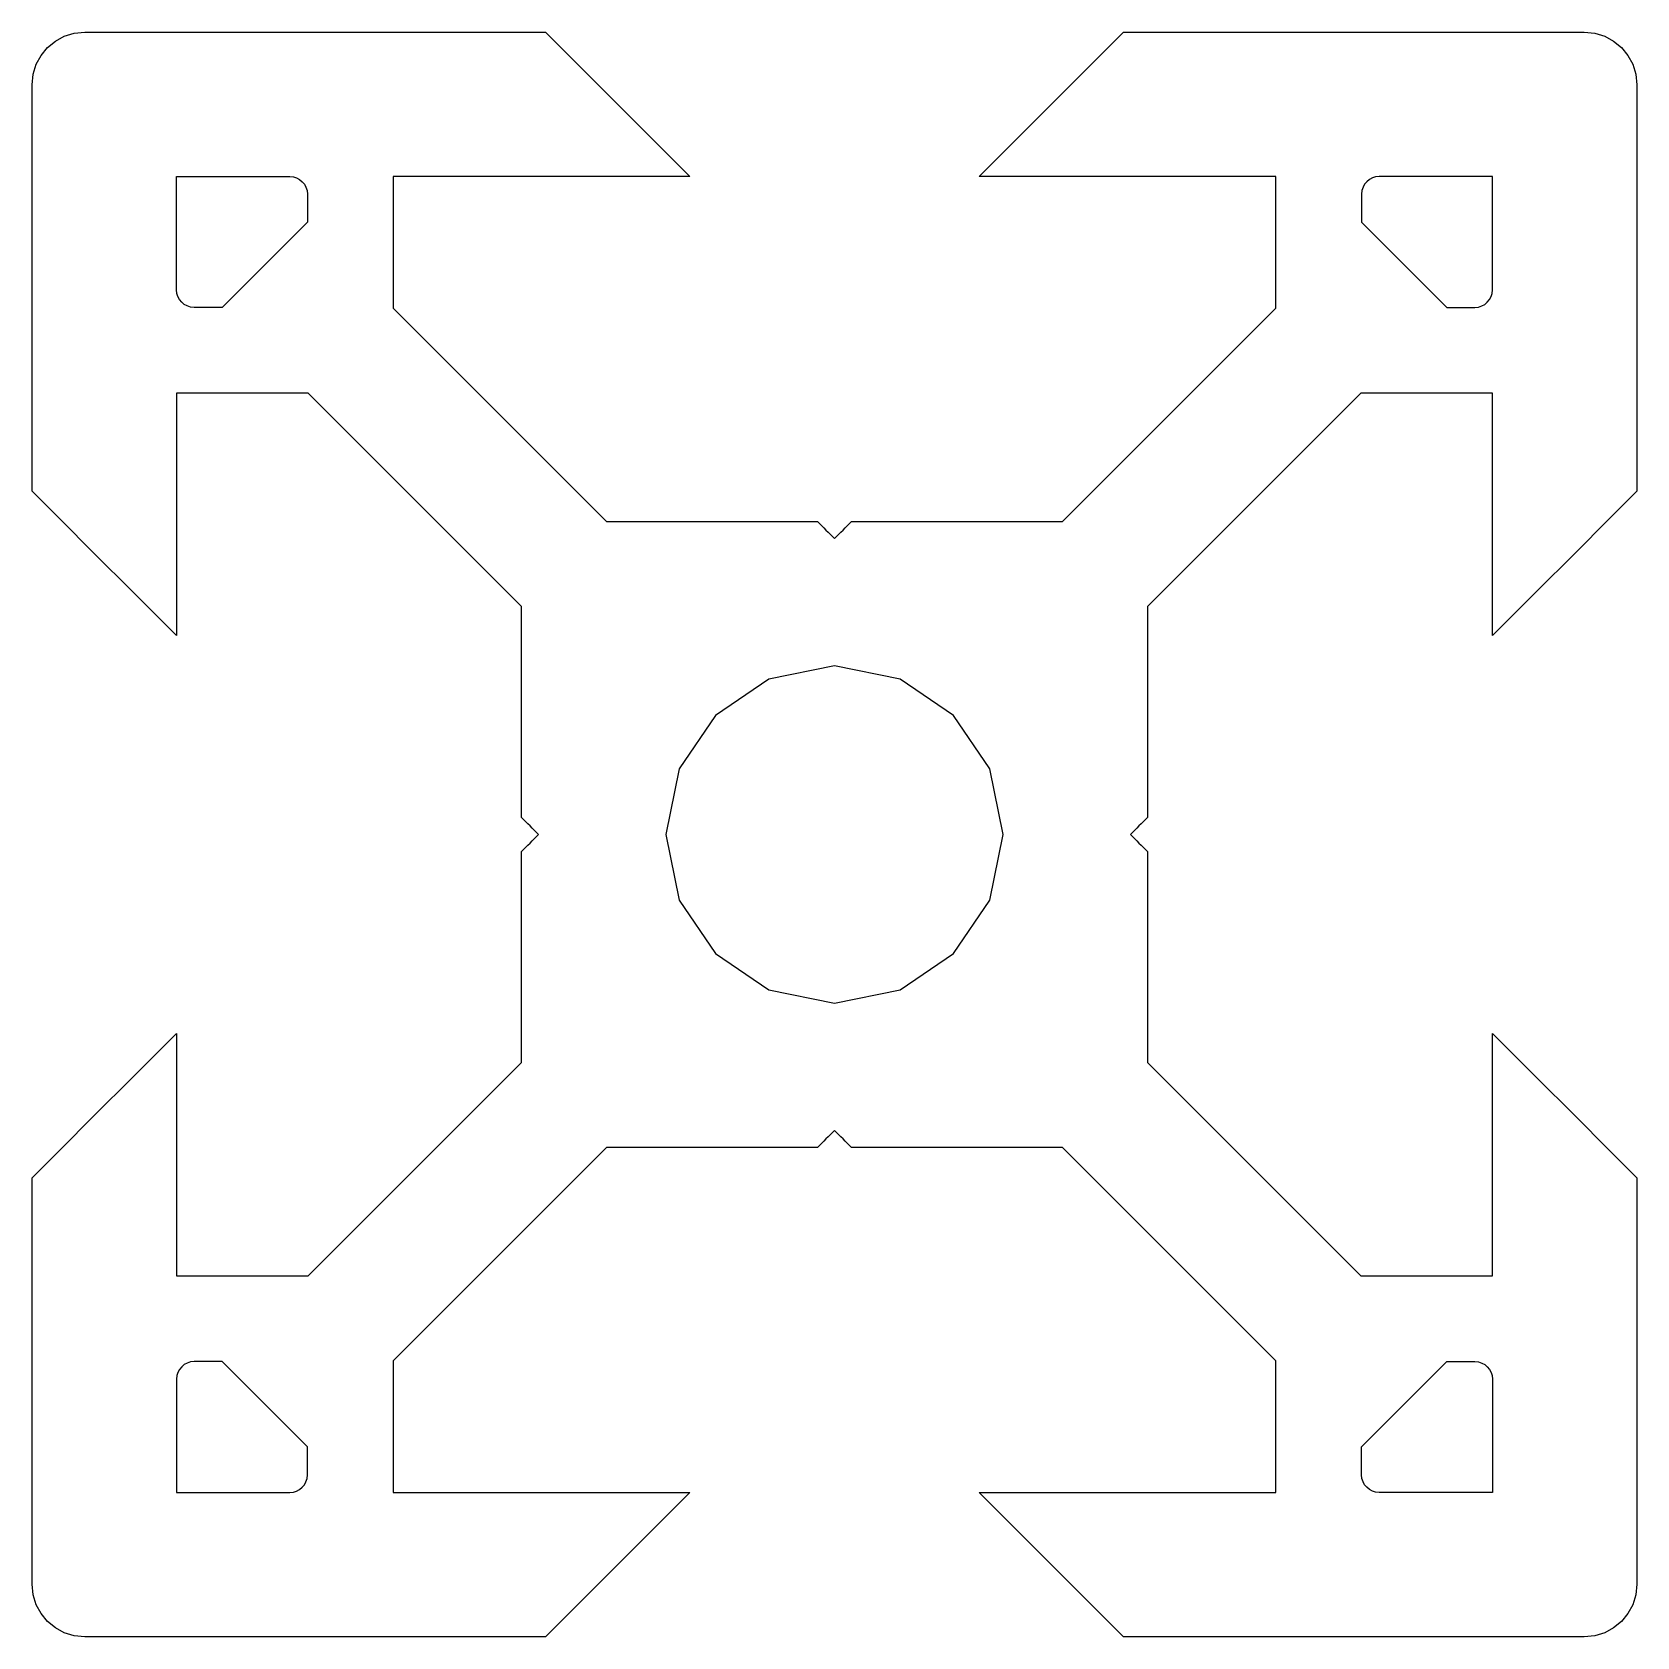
# Model space of a CAD drawing. Extents: x 0.2 to 20.2, y 0.2 to 20.2.
import ezdxf

# ---------------------------------------------------------------- set-up
doc = ezdxf.new("R2010")
doc.units = 0
doc.layers.get('0').update_dxf_attribs({"linetype": 'CONTINUOUS'})

msp = doc.modelspace()

# ---------------------------------------------------------------- linework, layer by layer
at = {"color": 7}
for points in [[(6.29934, 10.412132), (6.29934, 10.740616), (6.29934, 11.069099), (6.29934, 11.397582), (6.29934, 11.726066), (6.29934, 12.054549), (6.29934, 12.383033), (6.29934, 12.711516), (6.29934, 13.04), (5.966922, 13.372417), (5.634505, 13.704835), (5.302087, 14.037252), (4.96967, 14.36967), (4.637252, 14.702087), (4.304835, 15.034505), (3.972417, 15.366922), (3.64, 15.69934), (3.435, 15.69934), (3.23, 15.69934), (3.025, 15.69934), (2.82, 15.69934), (2.615, 15.69934), (2.41, 15.69934), (2.205, 15.69934), (2, 15.69934), (2, 15.321746), (2, 14.944153), (2, 14.566559), (2, 14.188966), (2, 13.811373), (2, 13.433779), (2, 13.056186), (2, 12.678592), (1.775, 12.903592), (1.55, 13.128592), (1.325, 13.353592), (1.1, 13.578592), (0.875, 13.803592), (0.65, 14.028592), (0.425, 14.253592), (0.2, 14.478592), (0.2, 15.111576), (0.2, 15.74456), (0.2, 16.377544), (0.2, 17.010528), (0.2, 17.643512), (0.2, 18.276496), (0.2, 18.90948), (0.2, 19.542464), (0.213359, 19.67498), (0.251673, 19.798407), (0.312297, 19.910099), (0.392588, 20.007413), (0.489902, 20.087704), (0.601594, 20.148328), (0.72502, 20.186642), (0.857536, 20.2), (1.574995, 20.2), (2.292454, 20.2), (3.009913, 20.2), (3.727372, 20.2), (4.444831, 20.2), (5.16229, 20.2), (5.879749, 20.2), (6.597208, 20.2), (6.822208, 19.975), (7.047208, 19.75), (7.272208, 19.525), (7.497208, 19.3), (7.722208, 19.075), (7.947208, 18.85), (8.172208, 18.625), (8.397208, 18.4), (7.935139, 18.4), (7.473071, 18.4), (7.011003, 18.4), (6.548934, 18.4), (6.086866, 18.4), (5.624797, 18.4), (5.162729, 18.4), (4.70066, 18.4), (4.70066, 18.195), (4.70066, 17.99), (4.70066, 17.785), (4.70066, 17.58), (4.70066, 17.375), (4.70066, 17.17), (4.70066, 16.965), (4.70066, 16.76), (5.033078, 16.427582), (5.365495, 16.095165), (5.697913, 15.762748), (6.03033, 15.43033), (6.362748, 15.097913), (6.695165, 14.765495), (7.027582, 14.433078), (7.36, 14.10066), (7.688483, 14.10066), (8.016967, 14.10066), (8.34545, 14.10066), (8.673934, 14.10066), (9.002417, 14.10066), (9.330901, 14.10066), (9.659384, 14.10066), (9.987868, 14.10066), (10.014384, 14.074143), (10.040901, 14.047626), (10.067417, 14.02111), (10.093934, 13.994593), (10.12045, 13.968076), (10.146967, 13.941559), (10.173483, 13.915045), (10.2, 13.888528), (10.226516, 13.915045), (10.253033, 13.941562), (10.27955, 13.968079), (10.306066, 13.994596), (10.332583, 14.021113), (10.359099, 14.047629), (10.385616, 14.074146), (10.412132, 14.100663), (10.740616, 14.100663), (11.069099, 14.100663), (11.397582, 14.100663), (11.726066, 14.100663), (12.054549, 14.100663), (12.383033, 14.100663), (12.711516, 14.100663), (13.04, 14.100663), (13.372417, 14.433078), (13.704835, 14.765495), (14.037252, 15.097913), (14.36967, 15.43033), (14.702087, 15.762748), (15.034505, 16.095165), (15.366922, 16.427582), (15.69934, 16.76), (15.69934, 16.965), (15.69934, 17.17), (15.69934, 17.375), (15.69934, 17.58), (15.69934, 17.785), (15.69934, 17.99), (15.69934, 18.195), (15.69934, 18.4), (15.237271, 18.4), (14.775203, 18.4), (14.313134, 18.4), (13.851066, 18.4), (13.388997, 18.4), (12.926929, 18.4), (12.46486, 18.4), (12.002792, 18.4), (12.227792, 18.625), (12.452792, 18.85), (12.677792, 19.075), (12.902792, 19.3), (13.127792, 19.525), (13.352792, 19.75), (13.577792, 19.975), (13.802792, 20.2), (14.520251, 20.2), (15.23771, 20.2), (15.955169, 20.2), (16.672628, 20.2), (17.390087, 20.2), (18.107546, 20.2), (18.825005, 20.2), (19.542464, 20.2), (19.67498, 20.186641), (19.798407, 20.148327), (19.910099, 20.087703), (20.007413, 20.007412), (20.087704, 19.910098), (20.148328, 19.798406), (20.186642, 19.67498), (20.2, 19.542464), (20.2, 18.90948), (20.2, 18.276496), (20.2, 17.643512), (20.2, 17.010528), (20.2, 16.377544), (20.2, 15.74456), (20.2, 15.111576), (20.2, 14.478592), (19.975, 14.253592), (19.75, 14.028592), (19.525, 13.803592), (19.3, 13.578592), (19.075, 13.353592), (18.85, 13.128592), (18.625, 12.903592), (18.4, 12.678592), (18.4, 13.056186), (18.4, 13.433779), (18.4, 13.811373), (18.4, 14.188966), (18.4, 14.56656), (18.4, 14.944153), (18.4, 15.321746), (18.4, 15.69934), (18.195, 15.69934), (17.99, 15.69934), (17.785, 15.69934), (17.58, 15.69934), (17.375, 15.69934), (17.17, 15.69934), (16.965, 15.69934), (16.76, 15.69934), (16.427582, 15.366922), (16.095165, 15.034505), (15.762748, 14.702087), (15.43033, 14.36967), (15.097913, 14.037252), (14.765495, 13.704835), (14.433078, 13.372417), (14.10066, 13.04), (14.10066, 12.711516), (14.10066, 12.383033), (14.10066, 12.05455), (14.10066, 11.726066), (14.10066, 11.397582), (14.10066, 11.069099), (14.10066, 10.740616), (14.10066, 10.412132), (14.074144, 10.385616), (14.047627, 10.359099), (14.021111, 10.332583), (13.994594, 10.306066), (13.968078, 10.27955), (13.941561, 10.253033), (13.915045, 10.226516), (13.888528, 10.2), (13.915045, 10.173483), (13.941562, 10.146967), (13.968079, 10.12045), (13.994596, 10.093934), (14.021113, 10.067417), (14.047629, 10.040901), (14.074146, 10.014384), (14.100663, 9.987868), (14.100663, 9.659384), (14.100663, 9.330901), (14.100663, 9.002417), (14.100663, 8.673934), (14.100663, 8.345451), (14.100663, 8.016967), (14.100663, 7.688483), (14.100663, 7.36), (14.433078, 7.027582), (14.765495, 6.695165), (15.097913, 6.362748), (15.43033, 6.03033), (15.762748, 5.697913), (16.095165, 5.365495), (16.427582, 5.033078), (16.76, 4.70066), (16.965, 4.70066), (17.17, 4.70066), (17.375, 4.70066), (17.58, 4.70066), (17.785, 4.70066), (17.99, 4.70066), (18.195, 4.70066), (18.4, 4.70066), (18.4, 5.078254), (18.4, 5.455847), (18.4, 5.833441), (18.4, 6.211034), (18.4, 6.588627), (18.4, 6.966221), (18.4, 7.343814), (18.4, 7.721408), (18.625, 7.496408), (18.85, 7.271408), (19.075, 7.046408), (19.3, 6.821408), (19.525, 6.596408), (19.75, 6.371408), (19.975, 6.146408), (20.2, 5.921408), (20.2, 5.288424), (20.2, 4.65544), (20.2, 4.022456), (20.2, 3.389472), (20.2, 2.756488), (20.2, 2.123504), (20.2, 1.49052), (20.2, 0.857536), (20.186641, 0.72502), (20.148327, 0.601593), (20.087703, 0.489901), (20.007412, 0.392587), (19.910098, 0.312296), (19.798406, 0.251672), (19.67498, 0.213358), (19.542464, 0.2), (18.825005, 0.2), (18.107546, 0.2), (17.390087, 0.2), (16.672628, 0.2), (15.955169, 0.2), (15.23771, 0.2), (14.520251, 0.2), (13.802792, 0.2), (13.577792, 0.425), (13.352792, 0.65), (13.127792, 0.875), (12.902792, 1.1), (12.677792, 1.325), (12.452792, 1.55), (12.227792, 1.775), (12.002792, 2), (12.464861, 2), (12.926929, 2), (13.388997, 2), (13.851066, 2), (14.313134, 2), (14.775203, 2), (15.237271, 2), (15.69934, 2), (15.69934, 2.205), (15.69934, 2.41), (15.69934, 2.615), (15.69934, 2.82), (15.69934, 3.025), (15.69934, 3.23), (15.69934, 3.435), (15.69934, 3.64), (15.366922, 3.972417), (15.034505, 4.304835), (14.702087, 4.637252), (14.36967, 4.96967), (14.037252, 5.302087), (13.704835, 5.634505), (13.372417, 5.966922), (13.04, 6.29934), (12.711516, 6.29934), (12.383033, 6.29934), (12.05455, 6.29934), (11.726066, 6.29934), (11.397582, 6.29934), (11.069099, 6.29934), (10.740616, 6.29934), (10.412132, 6.29934), (10.385616, 6.325857), (10.359099, 6.352374), (10.332583, 6.37889), (10.306066, 6.405407), (10.27955, 6.431924), (10.253033, 6.458441), (10.226516, 6.484955), (10.2, 6.511472), (10.173483, 6.484955), (10.146967, 6.458438), (10.12045, 6.431921), (10.093934, 6.405404), (10.067417, 6.378887), (10.040901, 6.352371), (10.014384, 6.325854), (9.987868, 6.299337), (9.659384, 6.299337), (9.330901, 6.299337), (9.002417, 6.299337), (8.673934, 6.299337), (8.345451, 6.299337), (8.016967, 6.299337), (7.688483, 6.299337), (7.36, 6.299337), (7.027582, 5.966922), (6.695165, 5.634505), (6.362748, 5.302087), (6.03033, 4.96967), (5.697913, 4.637252), (5.365495, 4.304835), (5.033078, 3.972417), (4.70066, 3.64), (4.70066, 3.435), (4.70066, 3.23), (4.70066, 3.025), (4.70066, 2.82), (4.70066, 2.615), (4.70066, 2.41), (4.70066, 2.205), (4.70066, 2), (5.162729, 2), (5.624797, 2), (6.086866, 2), (6.548934, 2), (7.011003, 2), (7.473071, 2), (7.93514, 2), (8.397208, 2), (8.172208, 1.775), (7.947208, 1.55), (7.722208, 1.325), (7.497208, 1.1), (7.272208, 0.875), (7.047208, 0.65), (6.822208, 0.425), (6.597208, 0.2), (5.879749, 0.2), (5.16229, 0.2), (4.444831, 0.2), (3.727372, 0.2), (3.009913, 0.2), (2.292454, 0.2), (1.574995, 0.2), (0.857536, 0.2), (0.72502, 0.213359), (0.601593, 0.251673), (0.489901, 0.312297), (0.392587, 0.392588), (0.312296, 0.489902), (0.251672, 0.601594), (0.213358, 0.72502), (0.2, 0.857536), (0.2, 1.49052), (0.2, 2.123504), (0.2, 2.756488), (0.2, 3.389472), (0.2, 4.022456), (0.2, 4.65544), (0.2, 5.288424), (0.2, 5.921408), (0.425, 6.146408), (0.65, 6.371408), (0.875, 6.596408), (1.1, 6.821408), (1.325, 7.046408), (1.55, 7.271408), (1.775, 7.496408), (2, 7.721408), (2, 7.343814), (2, 6.966221), (2, 6.588627), (2, 6.211034), (2, 5.83344), (2, 5.455847), (2, 5.078254), (2, 4.70066), (2.205, 4.70066), (2.41, 4.70066), (2.615, 4.70066), (2.82, 4.70066), (3.025, 4.70066), (3.23, 4.70066), (3.435, 4.70066), (3.64, 4.70066), (3.972417, 5.033078), (4.304835, 5.365495), (4.637252, 5.697913), (4.96967, 6.03033), (5.302087, 6.362748), (5.634505, 6.695165), (5.966922, 7.027582), (6.29934, 7.36), (6.29934, 7.688483), (6.29934, 8.016967), (6.29934, 8.34545), (6.29934, 8.673934), (6.29934, 9.002417), (6.29934, 9.330901), (6.29934, 9.659384), (6.29934, 9.987868), (6.325857, 10.014384), (6.352374, 10.040901), (6.37889, 10.067417), (6.405407, 10.093934), (6.431924, 10.12045), (6.458441, 10.146967), (6.484958, 10.173483), (6.511472, 10.2), (6.484955, 10.226516), (6.458438, 10.253033), (6.431921, 10.27955), (6.405404, 10.306066), (6.378887, 10.332583), (6.352371, 10.359099), (6.325854, 10.385616), (6.299337, 10.412132)], [(3.63066, 18.180986), (3.63066, 18.137113), (3.63066, 18.09324), (3.63066, 18.049367), (3.63066, 18.005494), (3.63066, 17.961621), (3.63066, 17.917748), (3.63066, 17.873875), (3.63066, 17.830002), (3.498078, 17.697418), (3.365495, 17.564835), (3.232913, 17.432252), (3.10033, 17.29967), (2.967748, 17.167087), (2.835165, 17.034505), (2.702582, 16.901922), (2.57, 16.76934), (2.526127, 16.76934), (2.482254, 16.76934), (2.438381, 16.76934), (2.394508, 16.76934), (2.350635, 16.76934), (2.306762, 16.76934), (2.262889, 16.76934), (2.219016, 16.76934), (2.174877, 16.77379), (2.133766, 16.786552), (2.096563, 16.806745), (2.064149, 16.833489), (2.037405, 16.865903), (2.017212, 16.903106), (2.00445, 16.944217), (2, 16.988354), (2, 17.16481), (2, 17.341265), (2, 17.517721), (2, 17.694177), (2, 17.870633), (2, 18.047088), (2, 18.223544), (2, 18.4), (2.176456, 18.4), (2.352911, 18.4), (2.529367, 18.4), (2.705823, 18.4), (2.882279, 18.4), (3.058735, 18.4), (3.23519, 18.4), (3.411646, 18.4), (3.455785, 18.39555), (3.496896, 18.382788), (3.534099, 18.362595), (3.566513, 18.335851), (3.593257, 18.303437), (3.61345, 18.266234), (3.626212, 18.225123), (3.630662, 18.180984)], [(18.4, 16.988354), (18.4, 17.16481), (18.4, 17.341265), (18.4, 17.517721), (18.4, 17.694177), (18.4, 17.870633), (18.4, 18.047089), (18.4, 18.223544), (18.4, 18.4), (18.223544, 18.4), (18.047089, 18.4), (17.870633, 18.4), (17.694177, 18.4), (17.517721, 18.4), (17.341265, 18.4), (17.16481, 18.4), (16.988354, 18.4), (16.944215, 18.39555), (16.903104, 18.382788), (16.865901, 18.362595), (16.833487, 18.335851), (16.806743, 18.303437), (16.78655, 18.266234), (16.773788, 18.225123), (16.769338, 18.180984), (16.769338, 18.137111), (16.769338, 18.093238), (16.769338, 18.049365), (16.769338, 18.005492), (16.769338, 17.961619), (16.769338, 17.917746), (16.769338, 17.873873), (16.769338, 17.83), (16.901922, 17.697418), (17.034505, 17.564835), (17.167087, 17.432252), (17.29967, 17.29967), (17.432252, 17.167087), (17.564835, 17.034505), (17.697418, 16.901922), (17.83, 16.76934), (17.873873, 16.76934), (17.917746, 16.76934), (17.961619, 16.76934), (18.005492, 16.76934), (18.049365, 16.76934), (18.093238, 16.76934), (18.137111, 16.76934), (18.180984, 16.76934), (18.225123, 16.77379), (18.266234, 16.786552), (18.303437, 16.806745), (18.335851, 16.833489), (18.362595, 16.865903), (18.382788, 16.903106), (18.39555, 16.944217), (18.4, 16.988354)], [(2, 3.411646), (2, 3.23519), (2, 3.058735), (2, 2.882279), (2, 2.705823), (2, 2.529367), (2, 2.352911), (2, 2.176456), (2, 2), (2.176456, 2), (2.352911, 2), (2.529367, 2), (2.705823, 2), (2.882279, 2), (3.058735, 2), (3.23519, 2), (3.411646, 2), (3.455785, 2.00445), (3.496896, 2.017212), (3.534099, 2.037405), (3.566513, 2.064149), (3.593257, 2.096563), (3.61345, 2.133766), (3.626212, 2.174877), (3.630662, 2.219016), (3.630662, 2.262889), (3.630662, 2.306762), (3.630662, 2.350635), (3.630662, 2.394508), (3.630662, 2.438381), (3.630662, 2.482254), (3.630662, 2.526127), (3.630662, 2.57), (3.49808, 2.702582), (3.365497, 2.835165), (3.232915, 2.967748), (3.100332, 3.10033), (2.96775, 3.232913), (2.835167, 3.365495), (2.702584, 3.498078), (2.570002, 3.63066), (2.526129, 3.63066), (2.482256, 3.63066), (2.438383, 3.63066), (2.39451, 3.63066), (2.350637, 3.63066), (2.306764, 3.63066), (2.262891, 3.63066), (2.219018, 3.63066), (2.174879, 3.62621), (2.133768, 3.613448), (2.096565, 3.593255), (2.064151, 3.566511), (2.037407, 3.534097), (2.017214, 3.496894), (2.004452, 3.455783), (2, 3.411646)], [(16.76934, 2.219014), (16.76934, 2.262887), (16.76934, 2.30676), (16.76934, 2.350633), (16.76934, 2.394506), (16.76934, 2.438379), (16.76934, 2.482252), (16.76934, 2.526125), (16.76934, 2.569998), (16.901922, 2.702581), (17.034505, 2.835163), (17.167087, 2.967746), (17.29967, 3.100328), (17.432252, 3.232911), (17.564835, 3.365493), (17.697418, 3.498076), (17.83, 3.630658), (17.873873, 3.630658), (17.917746, 3.630658), (17.961619, 3.630658), (18.005492, 3.630658), (18.049365, 3.630658), (18.093238, 3.630658), (18.137111, 3.630658), (18.180984, 3.630658), (18.225123, 3.626208), (18.266234, 3.613446), (18.303437, 3.593253), (18.335851, 3.566509), (18.362595, 3.534095), (18.382788, 3.496892), (18.39555, 3.455781), (18.4, 3.411646), (18.4, 3.23519), (18.4, 3.058735), (18.4, 2.882279), (18.4, 2.705823), (18.4, 2.529367), (18.4, 2.352912), (18.4, 2.176456), (18.4, 2), (18.223544, 2), (18.047088, 2), (17.870633, 2), (17.694177, 2), (17.517721, 2), (17.341265, 2), (17.16481, 2), (16.988354, 2), (16.944215, 2.00445), (16.903104, 2.017212), (16.865901, 2.037405), (16.833487, 2.064149), (16.806743, 2.096563), (16.78655, 2.133766), (16.773788, 2.174877), (16.769338, 2.219016)]]:
    msp.add_lwpolyline(points, dxfattribs=at)
msp.add_lwpolyline([(12.3, 10.2), (12.134971, 11.017415), (11.684924, 11.684924), (11.017415, 12.134971), (10.2, 12.3), (9.382585, 12.134971), (8.715076, 11.684924), (8.265028, 11.017415), (8.1, 10.2), (8.265028, 9.382585), (8.715076, 8.715076), (9.382585, 8.265028), (10.2, 8.1), (11.017415, 8.265028), (11.684924, 8.715076), (12.134971, 9.382585), (12.3, 10.2)], close=True, dxfattribs=at)

doc.saveas('drawing.dxf')
